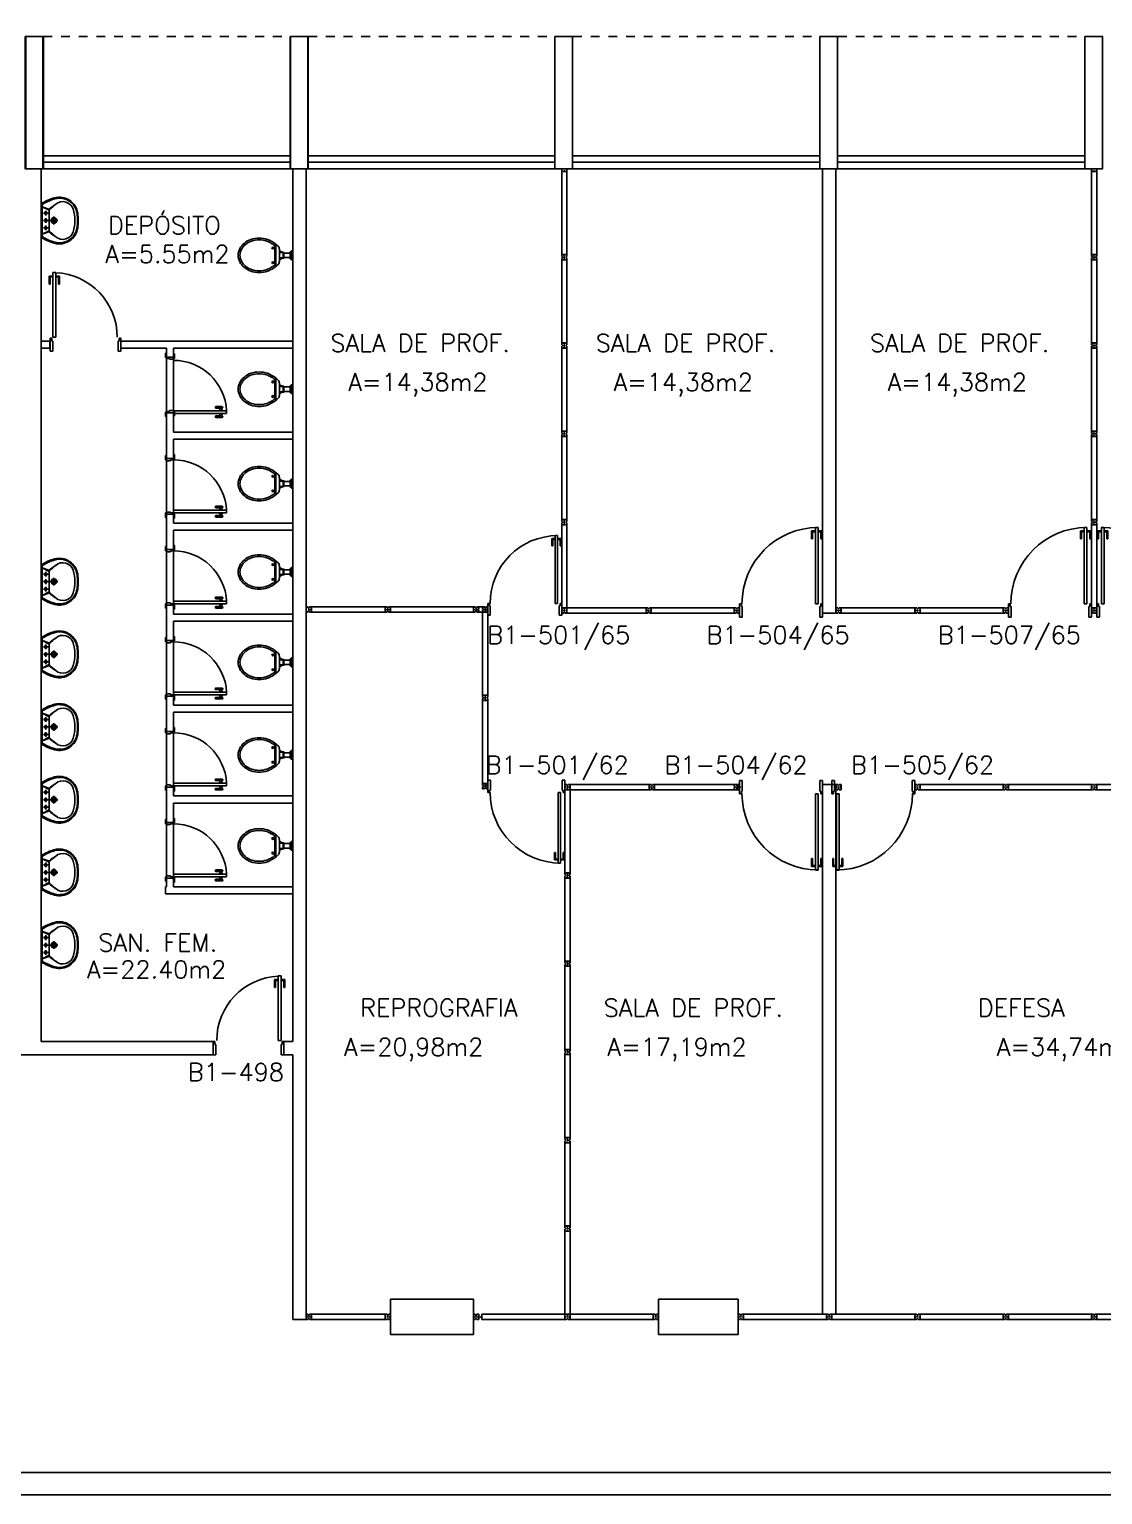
# Model space of a CAD drawing. Extents: x -16 to 243, y 482 to 579.
# Drawn here: x 27.23 to 39.38, y 552.19 to 568.78 of the extents above; entities that cross this region are included whole.
import ezdxf
from ezdxf.enums import TextEntityAlignment as Align

# ---------------------------------------------------------------- set-up
doc = ezdxf.new("R2010")
doc.units = 0
doc.header["$LTSCALE"] = 0.02
doc.header["$MEASUREMENT"] = 0
doc.linetypes.add('HIDDEN2', pattern=[0.1875, 0.125, -0.0625])
doc.layers.get('0').update_dxf_attribs({"linetype": 'CONTINUOUS'})
for name, color, linetype in [('ALV', 2, 'CONTINUOUS'), ('APSAN', 1, 'CONTINUOUS'), ('AREA', 2, 'CONTINUOUS'), ('DIV', 2, 'CONTINUOUS'), ('ESQ', 1, 'CONTINUOUS'), ('ESTR', 3, 'CONTINUOUS'), ('MACANETA', 2, 'CONTINUOUS'), ('MARCO', 2, 'CONTINUOUS'), ('PEÇAS', 1, 'CONTINUOUS'), ('PISO', 1, 'CONTINUOUS'), ('PORTA', 2, 'CONTINUOUS'), ('PROJ', 1, 'HIDDEN2'), ('SOLEIRA', 1, 'CONTINUOUS'), ('TEXTO', 2, 'CONTINUOUS'), ('TEXTO-ENDEREÇO', 2, 'CONTINUOUS'), ('USO1', 2, 'CONTINUOUS')]:
    doc.layers.add(name, color=color, linetype=linetype)
doc.styles.add('1', font='romans.shx')
doc.styles.add('UNB-100', font='simplex.shx', dxfattribs={"height": 0.2})
doc.styles.add('UNB-100-1', font='simplex.shx', dxfattribs={"height": 0.2})
doc.dimstyles.new('1-600', dxfattribs={"dimtxt": 1.1, "dimasz": 2.5, "dimexe": 2, "dimexo": 4, "dimgap": 0.2, "dimtad": 1, "dimdec": 0, "dimzin": 4, "dimdsep": 46, "dimlunit": 6, "dimtxsty": '1', "dimblk1": 'NONE', "dimblk2": 'NONE', "dimsah": 1, "dimcen": 0, "dimclrd": 2, "dimclre": 2, "dimclrt": 2, "dimadec": 0, "dimazin": 0, "dimtfac": 1, "dimtdec": 0, "dimtmove": 2, "dimatfit": 3, "dimldrblk": 'NONE', "dimfxl": 0, "dimtolj": 1, "dimtzin": 0, "dimarcsym": 0})

# ---------------------------------------------------------------- blocks, each defined once
blk = doc.blocks.new('PILAR-SLN')
blk.add_lwpolyline([(0.2, 0), (0.2, -1.5), (0, -1.5), (0, 0)], close=True)
blk = doc.blocks.new('DIVMT-SLN')
for p, q in [((-0.03, 0.03), (-0.03, 0.006)), ((-0.008, 0.03), (-0.03, 0.03)), ((-0.0185, 0.006), (-0.03, 0.006)), ((-0.0185, -0.006), (-0.0185, 0.006)), ((-0.008, 0.03), (-0.008, 0.02)), ((-0.008, 0.02), (0.008, 0.02)), ((-0.0051, 0), (0.0051, 0)), ((0.0051, 0), (-0.0051, 0)), ((-0.0051, 0), (0.0051, 0)), ((0, -0.0051), (0, 0.0051)), ((0, 0.0051), (0, -0.0051)), ((0.008, 0.03), (0.008, 0.02)), ((0.008, 0.03), (0.03, 0.03)), ((0.0205, 0.006), (0.03, 0.006)), ((0.0205, -0.006), (0.0205, 0.006)), ((0.0205, 0.006), (0.0205, -0.006)), ((0.0205, 0.006), (0.03, 0.006)), ((0.97, 0.03), (0.03, 0.03)), ((0.03, 0.006), (0.03, 0.03)), ((0.03, -0.03), (0.03, 0.03)), ((0.03, -0.005), (0.03, 0.005)), ((0.97, -0.03), (0.97, 0.03)), ((0.97, 0.03), (0.97, 0.009)), ((0.97, 0.009), (0.97, 0.027)), ((0.9795, 0.006), (0.97, 0.006)), ((0.97, -0.005), (0.97, 0.005)), ((0.9795, 0.006), (0.9795, -0.006)), ((1.0051, 0), (0.9949, 0)), ((1, 0.0051), (1, -0.0051)), ((-0.0185, -0.006), (-0.03, -0.006)), ((-0.03, -0.03), (-0.03, -0.006)), ((-0.008, -0.03), (-0.03, -0.03)), ((-0.008, -0.03), (-0.008, -0.02)), ((-0.008, -0.02), (0.008, -0.02)), ((0.008, -0.03), (0.008, -0.02)), ((0.008, -0.03), (0.03, -0.03)), ((0.0205, -0.006), (0.03, -0.006)), ((0.0205, -0.006), (0.03, -0.006)), ((0.03, -0.006), (0.03, -0.03)), ((0.97, -0.03), (0.03, -0.03)), ((0.9795, -0.006), (0.97, -0.006)), ((0.97, -0.009), (0.97, -0.027))]:
    blk.add_line(p, q)
blk = doc.blocks.new('MTT-SLN')
for p, q in [((-0.008, 0.03), (-0.03, 0.03)), ((-0.03, 0.03), (-0.03, 0.006)), ((-0.0185, 0.006), (-0.03, 0.006)), ((-0.0185, -0.006), (-0.0185, 0.006)), ((-0.008, 0.03), (-0.008, 0.02)), ((-0.008, 0.02), (0.008, 0.02)), ((-0.0051, 0), (0.0051, 0)), ((0, -0.0051), (0, 0.0051)), ((0.008, 0.03), (0.03, 0.03)), ((0.008, 0.03), (0.008, 0.02)), ((0.0205, -0.006), (0.0205, 0.006)), ((0.0205, 0.006), (0.03, 0.006)), ((0.03, 0.006), (0.03, 0.03)), ((-0.03, -0.03), (-0.03, -0.006)), ((-0.0185, -0.006), (-0.03, -0.006)), ((-0.008, -0.03), (-0.03, -0.03)), ((-0.008, -0.02), (0.008, -0.02)), ((-0.008, -0.03), (-0.008, -0.02)), ((0.008, -0.03), (0.008, -0.02)), ((0.008, -0.03), (0.03, -0.03)), ((0.0205, -0.006), (0.03, -0.006)), ((0.03, -0.006), (0.03, -0.03))]:
    blk.add_line(p, q)
blk = doc.blocks.new('PE80-SLN')
at = {"color": 2}
for p, q in [((0.075, 0), (-0.075, 0)), ((-0.075, -0.03), (-0.075, 0)), ((0.075, 0), (0.075, -0.02)), ((0.04, -0.03), (-0.075, -0.03)), ((0.075, -0.02), (0.04, -0.02)), ((0.04, -0.03), (0.04, -0.02)), ((0.085, -0.03), (0.817, -0.03)), ((0.085, -0.03), (0.085, -0.065)), ((0.085, -0.065), (0.817, -0.065)), ((0.817, -0.065), (0.817, -0.03)), ((0.04, -0.771), (-0.075, -0.771)), ((-0.075, -0.771), (-0.075, -0.801)), ((0.075, -0.801), (-0.075, -0.801)), ((0.075, -0.802), (-0.075, -0.802)), ((0.04, -0.771), (0.04, -0.781)), ((0.075, -0.781), (0.04, -0.781)), ((0.075, -0.801), (0.075, -0.781))]:
    blk.add_line(p, q, dxfattribs=at)
at = {"color": 1}
for p, q in [((0.777, 0.01), (0.687, 0.01)), ((0.687, 0), (0.687, 0.01)), ((0.777, 0.01), (0.777, -0.03)), ((0.767, 0), (0.687, 0)), ((0.767, -0.095), (0.687, -0.095)), ((0.687, -0.095), (0.687, -0.105)), ((0.777, -0.105), (0.687, -0.105)), ((0.767, 0), (0.767, -0.03)), ((0.767, -0.095), (0.767, -0.065)), ((0.777, -0.105), (0.777, -0.065))]:
    blk.add_line(p, q, dxfattribs=at)
blk.add_arc((0.085, -0.03), 0.731, 270, 357.3429, dxfattribs=at)
blk = doc.blocks.new('MACANETA')
at = {"layer": 'MACANETA'}
for p, q in [((-0.077, 0.052), (-0.077, 0.12)), ((-0.059, 0.052), (-0.059, 0.12)), ((-0.059, 0.075), (-0.036, 0.075)), ((-0.059, 0.052), (-0.036, 0.052)), ((-0.036, 0.044), (-0.036, 0.084)), ((-0.036, 0.084), (-0.03, 0.084)), ((-0.036, 0.044), (-0.03, 0.044)), ((0.006, 0.084), (0, 0.084)), ((0.006, 0.044), (0, 0.044)), ((0.006, 0.044), (0.006, 0.084)), ((0.029, 0.075), (0.006, 0.075)), ((0.029, 0.052), (0.006, 0.052)), ((0.029, 0.052), (0.029, 0.12)), ((0.047, 0.052), (0.047, 0.12))]:
    blk.add_line(p, q, dxfattribs=at)
for centre, start, end in [((-0.068, 0.12), 90, 180), ((-0.068, 0.052), 180, 270), ((-0.068, 0.12), 0, 90), ((-0.068, 0.052), 270, 0), ((0.038, 0.12), 90, 180), ((0.038, 0.052), 180, 270), ((0.038, 0.12), 0, 90), ((0.038, 0.052), 270, 0)]:
    blk.add_arc(centre, 0.00874, start, end, dxfattribs=at)
blk = doc.blocks.new('DOOR60-SLN')
at = {"layer": 'PORTA'}
for p, q in [((0.015, -0.6), (0.015, 0)), ((0.015, 0), (0.045, 0)), ((0.045, -0.6), (0.045, 0)), ((0.045, -0.6), (0.015, -0.6))]:
    blk.add_line(p, q, dxfattribs=at)
at = {"layer": 'PORTA', "color": 1}
blk.add_arc((0.015, 0), 0.6, 272.866, 0, dxfattribs=at)
at = {"layer": 'PORTA'}
blk.add_blockref('MACANETA', (0.045, -0.6), dxfattribs=at)
blk = doc.blocks.new('PD80-SLN')
at = {"color": 1}
for p, q in [((-0.777, 0.01), (-0.777, -0.03)), ((-0.777, 0.01), (-0.687, 0.01)), ((-0.687, 0), (-0.687, 0.01)), ((-0.777, -0.105), (-0.777, -0.065)), ((-0.777, -0.105), (-0.687, -0.105)), ((-0.767, 0), (-0.767, -0.03)), ((-0.767, 0), (-0.687, 0)), ((-0.767, -0.095), (-0.767, -0.065)), ((-0.767, -0.095), (-0.687, -0.095)), ((-0.687, -0.095), (-0.687, -0.105))]:
    blk.add_line(p, q, dxfattribs=at)
at = {"color": 2}
for p, q in [((-0.075, 0), (0.075, 0)), ((-0.075, 0), (-0.075, -0.02)), ((0.075, -0.03), (0.075, 0)), ((-0.817, -0.065), (-0.817, -0.03)), ((-0.085, -0.03), (-0.817, -0.03)), ((-0.085, -0.065), (-0.817, -0.065)), ((-0.085, -0.03), (-0.085, -0.065)), ((-0.075, -0.02), (-0.04, -0.02)), ((-0.04, -0.03), (-0.04, -0.02)), ((-0.04, -0.03), (0.075, -0.03)), ((-0.075, -0.781), (-0.04, -0.781)), ((-0.075, -0.801), (-0.075, -0.781)), ((-0.075, -0.801), (0.075, -0.801)), ((-0.075, -0.802), (0.075, -0.802)), ((-0.04, -0.771), (0.075, -0.771)), ((-0.04, -0.771), (-0.04, -0.781)), ((0.075, -0.771), (0.075, -0.801))]:
    blk.add_line(p, q, dxfattribs=at)
at = {"color": 1}
blk.add_arc((-0.085, -0.03), 0.731, 182.6571, 270, dxfattribs=at)
blk = doc.blocks.new('VDC-P')
for p, q in [((-0.127, 0.192), (0.127, 0.192)), ((-0.109, 0.202), (0.109, 0.202)), ((-0.068, 0.152), (0.068, 0.152)), ((-0.05, 0.152), (-0.03, 0.11)), ((-0.05, 0.015), (-0.05, 0)), ((-0.05, 0), (0.05, 0)), ((0.045, 0.02), (-0.045, 0.02)), ((-0.04, 0.025), (-0.04, 0.02)), ((0.035, 0.03), (-0.035, 0.03)), ((-0.03, 0.152), (-0.03, 0.11)), ((0.03, 0.11), (-0.03, 0.11)), ((0.03, 0.1), (-0.03, 0.1)), ((-0.025, 0.1), (-0.025, 0.03)), ((0.025, 0.1), (0.025, 0.03)), ((0.03, 0.152), (0.03, 0.11)), ((0.05, 0.152), (0.03, 0.11)), ((0.04, 0.025), (0.04, 0.02)), ((0.05, 0.015), (0.05, 0))]:
    blk.add_line(p, q)
for points in [[(0.16, 0.244, 0.050424), (0.18, 0.288, 0.082137), (0.195, 0.381, 0.082137), (0.18, 0.474, 0.090148), (0.138, 0.549, 0.104406), (0.073, 0.601, 0.117345), (0, 0.619, 0.117345), (-0.073, 0.601, 0.104406), (-0.138, 0.549, 0.090148), (-0.18, 0.474, 0.082137), (-0.195, 0.381, 0.082137)], [(0.142, 0.254, 0.050424), (0.161, 0.295, 0.082137), (0.175, 0.381, 0.082137), (0.161, 0.468, 0.090148), (0.122, 0.536, 0.104406), (0.064, 0.583, 0.117345), (0, 0.599, 0.117345), (-0.064, 0.583, 0.104406), (-0.122, 0.536, 0.090148), (-0.161, 0.468, 0.082137), (-0.175, 0.381, 0.082137)], [(-0.195, 0.381, 0.082137), (-0.18, 0.288, 0.050424), (-0.16, 0.244, 0.104406)], [(-0.175, 0.381, 0.082137), (-0.161, 0.295, 0.050424), (-0.142, 0.254, 0.050424)]]:
    blk.add_lwpolyline(points, format="xyb")
for centre in [(-0.083, 0.226), (0.083, 0.226)]:
    blk.add_circle(centre, 0.0101)
for centre, radius, start, end in [((0.08, 0.36), 0.266, 205.6863, 226.7558), ((0.08, 0.36), 0.246, 205.6863, 219.7706), ((-0.08, 0.36), 0.266, 313.2442, 334.3137), ((-0.08, 0.36), 0.246, 320.2294, 334.3137), ((-0.068, 0.202), 0.05, 226.7558, 270), ((-0.045, 0.015), 0.005, 90, 180), ((-0.035, 0.025), 0.005, 90, 180), ((-0.03, 0.105), 0.005, 90, 270), ((0.03, 0.105), 0.005, 270, 90), ((0.035, 0.025), 0.005, 0, 90), ((0.045, 0.015), 0.005, 360, 90), ((0.068, 0.202), 0.05, 270, 313.2442)]:
    blk.add_arc(centre, radius, start, end)
blk = doc.blocks.new('A$C70DC1065')
at = {"layer": 'APSAN', "color": 1}
for p, q in [((0.407, 0.413), (0.323, 0.383)), ((0.407, 0.413), (0.328, 0.373)), ((0.328, 0.373), (0.328, 0.141)), ((0.394, 0.341), (0.341, 0.341)), ((0.368, 0.315), (0.368, 0.368)), ((0.407, 0.433), (0.407, 0.102)), ((0.407, 0.257), (0.407, 0.413)), ((0.42, 0.44), (0.42, 0.075)), ((0.319, 0.257), (0.231, 0.257)), ((0.275, 0.301), (0.275, 0.213)), ((0.394, 0.257), (0.341, 0.257)), ((0.394, 0.173), (0.341, 0.173)), ((0.368, 0.257), (0.368, 0.284)), ((0.368, 0.257), (0.368, 0.231)), ((0.368, 0.2), (0.368, 0.147)), ((0.407, 0.257), (0.407, 0.082)), ((0.407, 0.102), (0.323, 0.132)), ((0.407, 0.102), (0.328, 0.141))]:
    blk.add_line(p, q, dxfattribs=at)
for centre, radius in [((0.368, 0.341), 0.0137), ((0.275, 0.257), 0.0315), ((0.275, 0.257), 0.021), ((0.368, 0.257), 0.0137), ((0.368, 0.173), 0.0137)]:
    blk.add_circle(centre, radius, dxfattribs=at)
for centre, radius, start, end in [((0.214, 0.312), 0.21, 74.8885, 171.8746), ((0.212, 0.31), 0.2, 75.2817, 172.1149), ((0.134, 0.015), 0.505, 58.0101, 75.2817), ((0.134, 0.015), 0.518, 57.2141, 74.8885), ((0.595, 0.257), 0.595, 171.8746, 180), ((0.595, 0.257), 0.587, 172.1149, 180), ((0.462, 0.257), 0.424, 162.413, 180), ((0.175, 0.348), 0.123, 49.4403, 162.413), ((-3.652, -5.024), 6.719, 53.8347, 54.4403), ((-4.114, -4.663), 6.719, 48.6723, 49.4403), ((0.305, 0.389), 0.0137, 351.7289, 53.8347), ((0.315, 0.373), 0.0126, 0, 48.6723), ((0.395, 0.433), 0.0126, 0, 58.0101), ((0.407, 0.44), 0.0126, 0, 57.2141), ((0.595, 0.257), 0.595, 180, 188.1254), ((0.214, 0.203), 0.21, 188.1254, 285.1115), ((0.595, 0.257), 0.587, 180, 187.8851), ((0.212, 0.204), 0.2, 187.8851, 284.7183), ((0.462, 0.257), 0.424, 180, 197.587), ((0.175, 0.166), 0.123, 197.587, 310.5597), ((-4.114, 5.177), 6.719, 310.5597, 311.3277), ((-3.652, 5.539), 6.719, 305.5597, 306.1653), ((0.134, 0.5), 0.505, 284.7183, 301.9899), ((0.134, 0.5), 0.518, 285.1115, 302.7859), ((0.305, 0.125), 0.0137, 306.1653, 8.2711), ((0.315, 0.141), 0.0126, 311.3277, 0), ((0.395, 0.082), 0.0126, 301.9899, 0), ((0.407, 0.075), 0.0126, 302.7859, 0)]:
    blk.add_arc(centre, radius, start, end, dxfattribs=at)
blk = doc.blocks.new('A$C57A92420')
at = {"layer": 'PEÇAS', "rotation": 270}
blk.add_blockref('A$C70DC1065', (0, 0.42), dxfattribs=at)
blk = doc.blocks.new('A$C45A07D1F')
at = {"layer": 'PEÇAS', "rotation": 90}
blk.add_blockref('A$C57A92420', (0.42, 0), dxfattribs=at)
blk = doc.blocks.new('A$C58B071E3')
at = {"layer": 'PISO', "xscale": -1}
blk.add_blockref('A$C45A07D1F', (0.42, 0), dxfattribs=at)
blk = doc.blocks.new('*D49')
at = {"layer": 'USO1', "color": 2, "lineweight": -2}
for p, q in [((24.387, 572.697), (24.387, 577.197)), ((30.181, 572.697), (30.181, 577.197)), ((30.181, 575.197), (24.387, 575.197))]:
    blk.add_line(p, q, dxfattribs=at)
at = {"layer": 'USO1', "color": 2, "insert": (27.284, 575.947), "char_height": 1.1, "attachment_point": 5, "style": '1'}
blk.add_mtext('\\A1;WC', dxfattribs=at)
blk = doc.blocks.new('_NONE')
at = {"color": 0, "linetype": 'ByBlock'}
blk.add_circle((0, 0), 0.25, dxfattribs=at)
blk = doc.blocks.new('*D50')
at = {"layer": 'USO1', "color": 2, "lineweight": -2}
for p, q in [((30.181, 572.697), (30.181, 577.197)), ((96.184, 572.697), (96.184, 577.197)), ((96.184, 575.197), (30.181, 575.197))]:
    blk.add_line(p, q, dxfattribs=at)
at = {"layer": 'USO1', "color": 2, "insert": (63.183, 575.947), "char_height": 1.1, "attachment_point": 5, "style": '1'}
blk.add_mtext('\\A1;Economia', dxfattribs=at)
blk = doc.blocks.new('PDV1E-SLN')
at = {"layer": 'DIV'}
for p, q in [((-0.94, 0.075), (-0.91, 0.075)), ((-0.94, 0.06), (-0.94, 0.075)), ((-0.94, -0.06), (-0.94, 0.06)), ((-0.91, 0.075), (-0.91, -0.045)), ((0, 0.075), (-0.03, 0.075)), ((-0.03, 0.075), (-0.03, -0.045)), ((0, 0.06), (0, 0.075)), ((0, -0.06), (0, 0.06)), ((-0.94, -0.075), (-0.94, -0.06)), ((-0.92, -0.075), (-0.94, -0.075)), ((-0.92, -0.045), (-0.92, -0.075)), ((-0.92, -0.045), (-0.91, -0.045)), ((-0.082, -0.075), (-0.082, -0.94)), ((-0.052, -0.075), (-0.082, -0.075)), ((-0.052, -0.075), (-0.052, -0.94)), ((-0.02, -0.045), (-0.03, -0.045)), ((-0.02, -0.045), (-0.02, -0.075)), ((-0.02, -0.075), (0, -0.075)), ((0, -0.075), (0, -0.06)), ((-0.082, -0.94), (-0.052, -0.94))]:
    blk.add_line(p, q, dxfattribs=at)
at = {"layer": 'DIV', "color": 1}
for p, q in [((-0.114, -0.81), (-0.124, -0.81)), ((-0.124, -0.9), (-0.124, -0.81)), ((-0.114, -0.89), (-0.114, -0.81)), ((-0.019, -0.81), (-0.009, -0.81)), ((-0.019, -0.89), (-0.019, -0.81)), ((-0.009, -0.9), (-0.009, -0.81)), ((-0.124, -0.9), (-0.082, -0.9)), ((-0.114, -0.89), (-0.082, -0.89)), ((-0.019, -0.89), (-0.052, -0.89)), ((-0.009, -0.9), (-0.052, -0.9))]:
    blk.add_line(p, q, dxfattribs=at)
blk.add_arc((-0.049, -0.075), 0.864, 179.9757, 269.8462, dxfattribs=at)
blk = doc.blocks.new('MTINI-SLN')
for p, q in [((-0.03, 0.008), (-0.03, 0.03)), ((0.03, 0.03), (-0.03, 0.03)), ((-0.03, 0.008), (-0.02, 0.008)), ((-0.009, 0.03), (-0.027, 0.03)), ((-0.02, 0.008), (-0.02, 0)), ((-0.001, 0), (-0.02, 0)), ((-0.006, 0.02), (-0.006, 0.03)), ((-0.006, 0.023), (-0.006, 0.027)), ((-0.006, 0.02), (0.006, 0.02)), ((0.005, 0.03), (-0.005, 0.03)), ((0.005, 0), (-0.005, 0)), ((0.004, 0.02), (-0.004, 0.02)), ((0.02, 0), (-0.001, 0)), ((0, -0.005), (0, 0.005)), ((0.006, 0.02), (0.006, 0.03)), ((0.006, 0.023), (0.006, 0.027)), ((0.009, 0.03), (0.027, 0.03)), ((0.03, 0.008), (0.02, 0.008)), ((0.02, 0), (0.02, 0.008)), ((0.03, 0.008), (0.03, 0.03))]:
    blk.add_line(p, q)

msp = doc.modelspace()

# ---------------------------------------------------------------- linework, layer by layer
at = {"layer": 'ALV'}
for p, q in [((27.362, 567.197), (27.362, 557.317)), ((30.212, 567.197), (30.212, 557.317)), ((30.362, 567.197), (30.362, 554.168)), ((30.362, 567.197), (30.362, 554.168)), ((30.362, 567.197), (30.362, 554.168)), ((36.212, 567.197), (36.212, 562.168)), ((36.362, 567.197), (36.362, 562.168)), ((36.362, 562.168), (36.212, 562.168)), ((36.212, 560.228), (36.212, 554.228)), ((36.362, 560.228), (36.212, 560.228)), ((36.362, 560.228), (36.362, 554.228)), ((27.362, 557.317), (29.31, 557.317)), ((29.31, 557.317), (29.31, 557.167)), ((30.112, 557.317), (30.112, 557.167)), ((30.112, 557.317), (30.212, 557.317)), ((25.263, 557.167), (29.31, 557.167)), ((30.112, 557.167), (30.212, 557.167)), ((30.212, 557.167), (30.212, 554.168)), ((30.362, 554.168), (30.212, 554.168)), ((30.362, 554.168), (30.212, 554.168)), ((30.362, 554.168), (30.212, 554.168)), ((0.227, 552.435), (222.187, 552.435)), ((0.227, 552.185), (222.237, 552.185))]:
    msp.add_line(p, q, dxfattribs=at)
at = {"layer": 'DIV'}
for p, q in [((27.362, 565.247), (27.462, 565.247)), ((27.362, 565.167), (27.462, 565.167)), ((27.462, 565.247), (27.462, 565.167)), ((28.263, 565.247), (28.263, 565.167)), ((28.263, 565.247), (30.212, 565.247)), ((28.263, 565.167), (28.782, 565.167)), ((28.782, 565.067), (28.782, 565.167)), ((28.862, 565.167), (30.212, 565.167)), ((28.862, 565.067), (28.862, 565.167)), ((28.782, 565.067), (28.862, 565.067)), ((28.782, 563.917), (28.782, 564.437)), ((28.782, 564.437), (28.862, 564.437)), ((28.862, 564.217), (28.862, 564.437)), ((30.212, 564.217), (28.862, 564.217)), ((30.212, 564.137), (28.862, 564.137)), ((28.862, 563.917), (28.862, 564.137)), ((28.862, 563.917), (28.782, 563.917)), ((28.782, 563.287), (28.782, 562.887)), ((28.862, 563.287), (28.782, 563.287)), ((28.862, 563.287), (28.862, 563.187)), ((30.212, 563.187), (28.862, 563.187)), ((30.212, 563.107), (28.862, 563.107)), ((28.862, 562.887), (28.862, 563.107)), ((28.862, 562.887), (28.782, 562.887)), ((28.862, 562.257), (28.782, 562.257)), ((28.782, 562.257), (28.782, 561.857)), ((28.862, 562.157), (28.862, 562.257)), ((30.384, 562.238), (30.362, 562.238)), ((30.384, 562.178), (30.362, 562.178)), ((30.384, 562.238), (30.384, 562.228)), ((30.384, 562.228), (30.4, 562.228)), ((30.384, 562.188), (30.4, 562.188)), ((30.384, 562.178), (30.384, 562.188)), ((30.387, 562.208), (30.397, 562.208)), ((30.397, 562.208), (30.387, 562.208)), ((30.387, 562.208), (30.397, 562.208)), ((30.392, 562.213), (30.392, 562.203)), ((30.392, 562.203), (30.392, 562.213)), ((30.4, 562.238), (30.422, 562.238)), ((30.4, 562.238), (30.4, 562.228)), ((30.4, 562.178), (30.4, 562.188)), ((30.4, 562.178), (30.422, 562.178)), ((30.412, 562.214), (30.422, 562.214)), ((30.412, 562.214), (30.412, 562.202)), ((30.412, 562.202), (30.412, 562.214)), ((30.412, 562.214), (30.422, 562.214)), ((30.412, 562.202), (30.422, 562.202)), ((30.412, 562.202), (30.422, 562.202)), ((30.422, 562.178), (30.422, 562.238)), ((30.422, 562.214), (30.422, 562.238)), ((31.257, 562.238), (30.422, 562.238)), ((30.422, 562.203), (30.422, 562.213)), ((30.422, 562.202), (30.422, 562.178)), ((31.257, 562.178), (30.422, 562.178)), ((31.257, 562.238), (31.257, 562.217)), ((31.257, 562.178), (31.257, 562.238)), ((31.257, 562.217), (31.257, 562.235)), ((31.266, 562.214), (31.257, 562.214)), ((31.257, 562.203), (31.257, 562.213)), ((31.266, 562.202), (31.257, 562.202)), ((31.257, 562.199), (31.257, 562.181)), ((31.266, 562.214), (31.266, 562.202)), ((31.292, 562.208), (31.282, 562.208)), ((31.287, 562.213), (31.287, 562.203)), ((32.362, 562.238), (32.317, 562.238)), ((32.362, 562.178), (32.317, 562.178)), ((34.212, 562.228), (33.317, 562.228)), ((33.317, 562.228), (33.317, 562.168)), ((34.212, 562.168), (33.317, 562.168)), ((34.212, 562.228), (34.212, 562.207)), ((34.212, 562.168), (34.212, 562.228)), ((34.212, 562.207), (34.212, 562.225)), ((34.221, 562.204), (34.212, 562.204)), ((34.212, 562.193), (34.212, 562.203)), ((34.221, 562.192), (34.212, 562.192)), ((34.212, 562.189), (34.212, 562.171)), ((34.221, 562.204), (34.221, 562.192)), ((34.247, 562.198), (34.237, 562.198)), ((34.242, 562.203), (34.242, 562.193)), ((36.362, 562.168), (36.362, 562.228)), ((36.384, 562.228), (36.362, 562.228)), ((36.362, 562.228), (36.362, 562.204)), ((36.373, 562.204), (36.362, 562.204)), ((36.362, 562.193), (36.362, 562.203)), ((36.362, 562.168), (36.362, 562.192)), ((36.373, 562.192), (36.362, 562.192)), ((36.384, 562.168), (36.362, 562.168)), ((36.373, 562.192), (36.373, 562.204)), ((36.384, 562.228), (36.384, 562.218)), ((36.384, 562.218), (36.4, 562.218)), ((36.384, 562.178), (36.4, 562.178)), ((36.384, 562.168), (36.384, 562.178)), ((36.387, 562.198), (36.397, 562.198)), ((36.397, 562.198), (36.387, 562.198)), ((36.387, 562.198), (36.397, 562.198)), ((36.392, 562.203), (36.392, 562.193)), ((36.392, 562.193), (36.392, 562.203)), ((36.4, 562.228), (36.422, 562.228)), ((36.4, 562.228), (36.4, 562.218)), ((36.4, 562.168), (36.4, 562.178)), ((36.4, 562.168), (36.422, 562.168)), ((36.412, 562.204), (36.422, 562.204)), ((36.412, 562.204), (36.412, 562.192)), ((36.412, 562.192), (36.412, 562.204)), ((36.412, 562.204), (36.422, 562.204)), ((36.412, 562.192), (36.422, 562.192)), ((36.412, 562.192), (36.422, 562.192)), ((36.422, 562.168), (36.422, 562.228)), ((36.422, 562.204), (36.422, 562.228)), ((37.257, 562.228), (36.422, 562.228)), ((36.422, 562.193), (36.422, 562.203)), ((36.422, 562.192), (36.422, 562.168)), ((37.257, 562.168), (36.422, 562.168)), ((37.257, 562.228), (37.257, 562.207)), ((37.257, 562.168), (37.257, 562.228)), ((37.257, 562.207), (37.257, 562.225)), ((37.266, 562.204), (37.257, 562.204)), ((37.257, 562.193), (37.257, 562.203)), ((37.266, 562.192), (37.257, 562.192)), ((37.257, 562.189), (37.257, 562.171)), ((37.266, 562.204), (37.266, 562.192)), ((37.292, 562.198), (37.282, 562.198)), ((37.287, 562.203), (37.287, 562.193)), ((30.212, 562.157), (28.862, 562.157)), ((30.212, 562.077), (28.862, 562.077)), ((28.862, 561.857), (28.862, 562.077)), ((28.862, 561.857), (28.782, 561.857)), ((28.862, 561.227), (28.782, 561.227)), ((28.782, 561.227), (28.782, 560.827)), ((28.862, 561.127), (28.862, 561.227)), ((30.212, 561.127), (28.862, 561.127)), ((30.212, 561.047), (28.862, 561.047)), ((28.862, 560.827), (28.862, 561.047)), ((28.862, 560.827), (28.782, 560.827)), ((28.862, 560.197), (28.782, 560.197)), ((28.782, 560.197), (28.782, 560.097)), ((28.782, 560.197), (28.782, 559.797)), ((28.862, 560.097), (28.862, 560.197)), ((34.247, 560.228), (33.352, 560.228)), ((33.352, 560.168), (33.352, 560.228)), ((34.247, 560.228), (34.247, 560.168)), ((34.247, 560.207), (34.247, 560.225)), ((34.256, 560.204), (34.247, 560.204)), ((34.247, 560.203), (34.247, 560.193)), ((34.256, 560.192), (34.247, 560.192)), ((34.247, 560.168), (34.247, 560.189)), ((34.247, 560.189), (34.247, 560.171)), ((34.256, 560.192), (34.256, 560.204)), ((34.282, 560.198), (34.272, 560.198)), ((34.277, 560.193), (34.277, 560.203)), ((36.362, 560.228), (36.362, 560.168)), ((36.362, 560.228), (36.362, 560.204)), ((36.384, 560.228), (36.362, 560.228)), ((36.373, 560.204), (36.362, 560.204)), ((36.362, 560.203), (36.362, 560.193)), ((36.362, 560.168), (36.362, 560.192)), ((36.373, 560.192), (36.362, 560.192)), ((36.373, 560.204), (36.373, 560.192)), ((36.384, 560.228), (36.384, 560.218)), ((36.384, 560.218), (36.4, 560.218)), ((36.384, 560.178), (36.4, 560.178)), ((36.384, 560.168), (36.384, 560.178)), ((36.387, 560.198), (36.397, 560.198)), ((36.397, 560.198), (36.387, 560.198)), ((36.387, 560.198), (36.397, 560.198)), ((36.392, 560.193), (36.392, 560.203)), ((36.392, 560.203), (36.392, 560.193)), ((36.4, 560.228), (36.422, 560.228)), ((36.4, 560.228), (36.4, 560.218)), ((36.4, 560.168), (36.4, 560.178)), ((36.412, 560.204), (36.422, 560.204)), ((36.412, 560.192), (36.412, 560.204)), ((36.412, 560.204), (36.422, 560.204)), ((36.412, 560.204), (36.412, 560.192)), ((36.412, 560.192), (36.422, 560.192)), ((36.412, 560.192), (36.422, 560.192)), ((36.422, 560.228), (36.422, 560.168)), ((36.422, 560.204), (36.422, 560.228)), ((36.422, 560.203), (36.422, 560.193)), ((36.422, 560.192), (36.422, 560.168)), ((30.212, 560.097), (28.862, 560.097)), ((30.212, 560.017), (28.862, 560.017)), ((28.862, 559.797), (28.862, 560.017)), ((34.247, 560.168), (33.352, 560.168)), ((36.384, 560.168), (36.362, 560.168)), ((36.4, 560.168), (36.422, 560.168)), ((28.862, 559.797), (28.782, 559.797)), ((28.772, 559.067), (28.772, 558.987)), ((28.782, 559.067), (28.772, 559.067)), ((28.862, 559.167), (28.782, 559.167)), ((28.782, 559.167), (28.782, 559.067)), ((28.862, 559.067), (28.862, 559.167)), ((30.212, 559.067), (28.862, 559.067)), ((30.212, 558.987), (28.772, 558.987)), ((31.317, 554.398), (31.317, 553.998)), ((32.257, 554.398), (31.317, 554.398)), ((32.257, 553.998), (32.257, 554.398)), ((34.352, 554.398), (34.352, 553.998)), ((35.257, 554.398), (34.352, 554.398)), ((35.257, 553.998), (35.257, 554.398)), ((30.392, 554.203), (30.392, 554.193)), ((30.412, 554.204), (30.412, 554.192)), ((30.412, 554.204), (30.422, 554.204)), ((30.422, 554.228), (31.257, 554.228)), ((30.422, 554.168), (30.422, 554.228)), ((30.422, 554.228), (30.422, 554.207)), ((30.422, 554.207), (30.422, 554.225)), ((30.422, 554.193), (30.422, 554.203)), ((31.257, 554.168), (31.257, 554.228)), ((30.387, 554.198), (30.397, 554.198)), ((30.412, 554.192), (30.422, 554.192)), ((30.422, 554.189), (30.422, 554.171)), ((30.422, 554.168), (31.257, 554.168)), ((32.257, 553.998), (31.317, 553.998)), ((35.257, 553.998), (34.352, 553.998))]:
    msp.add_line(p, q, dxfattribs=at)
at = {"layer": 'ESQ'}
for p, q in [((27.387, 567.347), (30.188, 567.347)), ((30.387, 567.347), (33.188, 567.347)), ((33.387, 567.347), (36.188, 567.347)), ((36.387, 567.347), (39.188, 567.347)), ((27.387, 567.272), (30.188, 567.272)), ((27.387, 567.197), (30.188, 567.197)), ((30.387, 567.272), (33.188, 567.272)), ((30.387, 567.197), (33.188, 567.197)), ((33.387, 567.272), (36.188, 567.272)), ((33.387, 567.197), (36.188, 567.197)), ((36.387, 567.272), (39.188, 567.272)), ((36.387, 567.197), (39.188, 567.197))]:
    msp.add_line(p, q, dxfattribs=at)
at = {"layer": 'ESTR'}
for points in [[(27.387, 568.697), (27.387, 567.197), (27.187, 567.197), (27.187, 568.697)], [(30.387, 568.697), (30.387, 567.197), (30.187, 567.197), (30.187, 568.697)]]:
    msp.add_lwpolyline(points, close=True, dxfattribs=at)
at = {"layer": 'MARCO'}
for p, q in [((28.782, 565.112), (28.772, 565.112)), ((28.772, 565.112), (28.772, 565.062)), ((28.772, 565.062), (28.782, 565.062)), ((28.782, 565.067), (28.782, 565.062)), ((28.782, 565.062), (28.782, 565.052)), ((28.782, 565.052), (28.817, 565.052)), ((28.817, 565.052), (28.817, 565.042)), ((28.817, 565.042), (28.862, 565.042)), ((28.872, 565.102), (28.862, 565.102)), ((28.862, 565.067), (28.862, 565.052)), ((28.862, 565.052), (28.872, 565.052)), ((28.862, 565.042), (28.862, 565.052)), ((28.872, 565.052), (28.872, 565.102)), ((28.772, 564.392), (28.772, 564.442)), ((28.772, 564.442), (28.782, 564.442)), ((28.782, 564.392), (28.772, 564.392)), ((28.782, 564.442), (28.782, 564.452)), ((28.782, 564.452), (28.817, 564.452)), ((28.782, 564.437), (28.782, 564.442)), ((28.817, 564.452), (28.817, 564.462)), ((28.817, 564.462), (28.862, 564.462)), ((28.862, 564.462), (28.862, 564.452)), ((28.862, 564.437), (28.862, 564.452)), ((28.862, 564.452), (28.872, 564.452)), ((28.872, 564.402), (28.862, 564.402)), ((28.872, 564.452), (28.872, 564.402)), ((28.772, 563.952), (28.782, 563.952)), ((28.772, 563.902), (28.772, 563.952)), ((28.782, 563.902), (28.772, 563.902)), ((28.782, 563.917), (28.782, 563.902)), ((28.782, 563.892), (28.782, 563.902)), ((28.827, 563.892), (28.782, 563.892)), ((28.827, 563.902), (28.827, 563.892)), ((28.862, 563.902), (28.827, 563.902)), ((28.862, 563.962), (28.872, 563.962)), ((28.862, 563.917), (28.862, 563.912)), ((28.862, 563.912), (28.862, 563.902)), ((28.872, 563.912), (28.862, 563.912)), ((28.872, 563.962), (28.872, 563.912)), ((28.772, 563.302), (28.772, 563.252)), ((28.782, 563.302), (28.772, 563.302)), ((28.772, 563.252), (28.782, 563.252)), ((28.782, 563.312), (28.782, 563.302)), ((28.827, 563.312), (28.782, 563.312)), ((28.782, 563.287), (28.782, 563.302)), ((28.827, 563.302), (28.827, 563.312)), ((28.862, 563.302), (28.827, 563.302)), ((28.862, 563.292), (28.862, 563.302)), ((28.862, 563.287), (28.862, 563.292)), ((28.872, 563.292), (28.862, 563.292)), ((28.862, 563.242), (28.872, 563.242)), ((28.872, 563.242), (28.872, 563.292)), ((28.772, 562.872), (28.772, 562.922)), ((28.772, 562.922), (28.782, 562.922)), ((28.782, 562.872), (28.772, 562.872)), ((28.782, 562.887), (28.782, 562.872)), ((28.782, 562.862), (28.782, 562.872)), ((28.827, 562.862), (28.782, 562.862)), ((28.862, 562.872), (28.827, 562.872)), ((28.827, 562.872), (28.827, 562.862)), ((28.862, 562.932), (28.872, 562.932)), ((28.862, 562.887), (28.862, 562.882)), ((28.872, 562.882), (28.862, 562.882)), ((28.862, 562.882), (28.862, 562.872)), ((28.872, 562.932), (28.872, 562.882)), ((28.782, 562.272), (28.772, 562.272)), ((28.772, 562.272), (28.772, 562.222)), ((28.772, 562.222), (28.782, 562.222)), ((28.827, 562.282), (28.782, 562.282)), ((28.782, 562.282), (28.782, 562.272)), ((28.782, 562.257), (28.782, 562.272)), ((28.827, 562.272), (28.827, 562.282)), ((28.862, 562.272), (28.827, 562.272)), ((28.862, 562.262), (28.862, 562.272)), ((28.872, 562.262), (28.862, 562.262)), ((28.862, 562.257), (28.862, 562.262)), ((28.862, 562.212), (28.872, 562.212)), ((28.872, 562.212), (28.872, 562.262)), ((28.772, 561.842), (28.772, 561.892)), ((28.772, 561.892), (28.782, 561.892)), ((28.782, 561.842), (28.772, 561.842)), ((28.782, 561.857), (28.782, 561.842)), ((28.782, 561.832), (28.782, 561.842)), ((28.862, 561.842), (28.827, 561.842)), ((28.827, 561.842), (28.827, 561.832)), ((28.862, 561.902), (28.872, 561.902)), ((28.862, 561.857), (28.862, 561.852)), ((28.872, 561.852), (28.862, 561.852)), ((28.862, 561.852), (28.862, 561.842)), ((28.872, 561.902), (28.872, 561.852)), ((28.827, 561.832), (28.782, 561.832)), ((28.782, 561.242), (28.772, 561.242)), ((28.772, 561.242), (28.772, 561.192)), ((28.772, 561.192), (28.782, 561.192)), ((28.827, 561.252), (28.782, 561.252)), ((28.782, 561.252), (28.782, 561.242)), ((28.782, 561.227), (28.782, 561.242)), ((28.827, 561.242), (28.827, 561.252)), ((28.862, 561.242), (28.827, 561.242)), ((28.862, 561.232), (28.862, 561.242)), ((28.872, 561.232), (28.862, 561.232)), ((28.862, 561.227), (28.862, 561.232)), ((28.862, 561.182), (28.872, 561.182)), ((28.872, 561.182), (28.872, 561.232)), ((28.772, 560.812), (28.772, 560.862)), ((28.772, 560.862), (28.782, 560.862)), ((28.862, 560.872), (28.872, 560.872)), ((28.872, 560.872), (28.872, 560.822)), ((28.782, 560.812), (28.772, 560.812)), ((28.782, 560.827), (28.782, 560.812)), ((28.782, 560.802), (28.782, 560.812)), ((28.827, 560.802), (28.782, 560.802)), ((28.862, 560.812), (28.827, 560.812)), ((28.827, 560.812), (28.827, 560.802)), ((28.862, 560.827), (28.862, 560.822)), ((28.872, 560.822), (28.862, 560.822)), ((28.862, 560.822), (28.862, 560.812)), ((28.782, 560.212), (28.772, 560.212)), ((28.772, 560.212), (28.772, 560.162)), ((28.827, 560.222), (28.782, 560.222)), ((28.782, 560.222), (28.782, 560.212)), ((28.782, 560.197), (28.782, 560.212)), ((28.827, 560.212), (28.827, 560.222)), ((28.862, 560.212), (28.827, 560.212)), ((28.862, 560.202), (28.862, 560.212)), ((28.872, 560.202), (28.862, 560.202)), ((28.862, 560.197), (28.862, 560.202)), ((28.872, 560.152), (28.872, 560.202)), ((28.772, 560.162), (28.782, 560.162)), ((28.862, 560.152), (28.872, 560.152)), ((28.772, 559.782), (28.772, 559.832)), ((28.772, 559.832), (28.782, 559.832)), ((28.782, 559.782), (28.772, 559.782)), ((28.782, 559.797), (28.782, 559.782)), ((28.782, 559.772), (28.782, 559.782)), ((28.827, 559.772), (28.782, 559.772)), ((28.862, 559.782), (28.827, 559.782)), ((28.827, 559.782), (28.827, 559.772)), ((28.862, 559.842), (28.872, 559.842)), ((28.862, 559.797), (28.862, 559.792)), ((28.872, 559.792), (28.862, 559.792)), ((28.862, 559.792), (28.862, 559.782)), ((28.872, 559.842), (28.872, 559.792)), ((28.782, 559.182), (28.772, 559.182)), ((28.772, 559.182), (28.772, 559.132)), ((28.827, 559.192), (28.782, 559.192)), ((28.782, 559.192), (28.782, 559.182)), ((28.782, 559.167), (28.782, 559.182)), ((28.827, 559.182), (28.827, 559.192)), ((28.862, 559.182), (28.827, 559.182)), ((28.862, 559.172), (28.862, 559.182)), ((28.772, 559.132), (28.782, 559.132)), ((28.872, 559.172), (28.862, 559.172)), ((28.862, 559.167), (28.862, 559.172)), ((28.862, 559.122), (28.872, 559.122)), ((28.872, 559.122), (28.872, 559.172))]:
    msp.add_line(p, q, dxfattribs=at)
at = {"layer": 'PORTA'}
msp.add_line((28.782, 565.052), (28.782, 565.022), dxfattribs=at)
at = {"layer": 'PROJ'}
for p, q in [((27.387, 568.697), (30.187, 568.697)), ((30.387, 568.697), (33.187, 568.697)), ((33.387, 568.697), (36.187, 568.697)), ((36.387, 568.697), (39.187, 568.697))]:
    msp.add_line(p, q, dxfattribs=at)
at = {"layer": 'SOLEIRA'}
for p, q in [((28.782, 565.017), (28.782, 564.442)), ((28.862, 565.042), (28.862, 564.462)), ((28.782, 563.312), (28.782, 563.892)), ((28.862, 563.337), (28.862, 563.912)), ((28.782, 562.282), (28.782, 562.862)), ((28.862, 562.307), (28.862, 562.882)), ((28.862, 561.277), (28.862, 561.852)), ((28.782, 561.252), (28.782, 561.832)), ((28.782, 560.222), (28.782, 560.802)), ((28.862, 560.247), (28.862, 560.822)), ((28.782, 559.192), (28.782, 559.772)), ((28.862, 559.217), (28.862, 559.792))]:
    msp.add_line(p, q, dxfattribs=at)

# ---------------------------------------------------------------- block references
at = {"xscale": -0.8883154133714575, "yscale": 0.8883154133714584, "zscale": 0.8883154133714571, "rotation": 180}
msp.add_blockref('PDV1E-SLN', (33.257, 562.211), dxfattribs=at)
at = {"xscale": -1, "rotation": 180}
for p in [(36.212, 562.198), (39.257, 562.198)]:
    msp.add_blockref('PDV1E-SLN', p, dxfattribs=at)
at = {"rotation": 180}
msp.add_blockref('PDV1E-SLN', (39.317, 562.198), dxfattribs=at)
at = {"xscale": 0.9255501911773663, "yscale": 0.9255501911773649, "zscale": 0.9255501911773664}
msp.add_blockref('PDV1E-SLN', (33.292, 560.206), dxfattribs=at)
msp.add_blockref('PDV1E-SLN', (36.212, 560.198))
at = {"xscale": -1}
msp.add_blockref('PDV1E-SLN', (36.317, 560.198), dxfattribs=at)
at = {"layer": 'DIV', "xscale": -1}
for name, p, rotation in [('DIVMT-SLN', (33.287, 566.197), 270), ('DIVMT-SLN', (39.287, 566.197), 270), ('A$C58B071E3', (27.362, 566.87), 180), ('DIVMT-SLN', (33.287, 565.197), 270), ('DIVMT-SLN', (39.287, 565.197), 270), ('DIVMT-SLN', (33.287, 564.197), 270), ('DIVMT-SLN', (39.287, 564.197), 270), ('DIVMT-SLN', (33.287, 563.197), 270), ('DIVMT-SLN', (39.287, 563.197), 270), ('DIVMT-SLN', (33.287, 562.197), 270), ('DIVMT-SLN', (39.287, 562.197), 270), ('A$C58B071E3', (27.362, 562.781), 180), ('A$C58B071E3', (27.362, 561.958), 180), ('A$C58B071E3', (27.362, 561.135), 180), ('A$C58B071E3', (27.362, 560.312), 180), ('DIVMT-SLN', (34.277, 560.198), 180), ('DIVMT-SLN', (37.287, 560.198), 180), ('A$C58B071E3', (27.362, 559.489), 180), ('A$C58B071E3', (27.362, 558.666), 180)]:
    msp.add_blockref(name, p, dxfattribs=dict(at, rotation=rotation))
at = {"layer": 'DIV'}
for name, p, rotation in [('MTINI-SLN', (33.287, 567.197), 180), ('MTINI-SLN', (39.287, 567.197), 180), ('MTT-SLN', (32.287, 562.208), 180), ('MTT-SLN', (32.392, 562.208), 180), ('DIVMT-SLN', (32.392, 562.208), 270), ('MTT-SLN', (35.242, 562.198), 180), ('MTT-SLN', (38.287, 562.198), 180), ('DIVMT-SLN', (32.392, 561.208), 270), ('DIVMT-SLN', (33.322, 560.198), 270), ('DIVMT-SLN', (39.287, 560.198), 180), ('DIVMT-SLN', (40.287, 560.198), 180), ('DIVMT-SLN', (33.322, 559.198), 270), ('DIVMT-SLN', (33.322, 558.198), 270), ('DIVMT-SLN', (33.322, 557.198), 270), ('DIVMT-SLN', (33.322, 556.198), 270), ('DIVMT-SLN', (33.322, 555.198), 270)]:
    msp.add_blockref(name, p, dxfattribs=dict(at, rotation=rotation))
for name, p in [('DIVMT-SLN', (31.287, 562.208)), ('DIVMT-SLN', (34.242, 562.198)), ('DIVMT-SLN', (37.287, 562.198)), ('MTT-SLN', (30.392, 554.198)), ('MTT-SLN', (32.287, 554.198)), ('MTT-SLN', (35.287, 554.198)), ('DIVMT-SLN', (36.287, 554.198)), ('DIVMT-SLN', (37.287, 554.198)), ('MTT-SLN', (38.287, 554.198)), ('MTT-SLN', (38.287, 554.198)), ('DIVMT-SLN', (39.287, 554.198))]:
    msp.add_blockref(name, p, dxfattribs=at)
at = {"layer": 'DIV', "xscale": -1}
for name, p in [('MTT-SLN', (32.392, 560.208)), ('MTT-SLN', (35.242, 560.198)), ('MTT-SLN', (38.287, 560.198)), ('MTT-SLN', (31.287, 554.198)), ('DIVMT-SLN', (33.322, 554.198)), ('DIVMT-SLN', (34.322, 554.198)), ('DIVMT-SLN', (36.287, 554.198)), ('DIVMT-SLN', (39.287, 554.198))]:
    msp.add_blockref(name, p, dxfattribs=at)
at = {"layer": 'ESQ', "rotation": 90}
msp.add_blockref('PE80-SLN', (27.463, 565.207), dxfattribs=at)
at = {"layer": 'ESTR', "xscale": -1}
for p in [(27.381, 568.697), (30.381, 568.697), (33.381, 568.697), (36.381, 568.697), (39.381, 568.697)]:
    msp.add_blockref('PILAR-SLN', p, dxfattribs=at)
at = {"layer": 'PEÇAS', "xscale": -1, "rotation": 90}
for p in [(30.212, 566.219), (30.212, 564.703), (30.212, 563.633), (30.212, 562.633), (30.212, 561.61), (30.212, 560.562), (30.212, 559.532)]:
    msp.add_blockref('VDC-P', p, dxfattribs=at)
at = {"layer": 'PORTA'}
for name, p, rotation in [('DOOR60-SLN', (28.862, 564.414), 90.0000000077171), ('DOOR60-SLN', (28.862, 563.287), 90.0000000077171), ('DOOR60-SLN', (28.862, 562.257), 90.0000000077171), ('DOOR60-SLN', (28.862, 561.227), 90.0000000077171), ('DOOR60-SLN', (28.862, 560.197), 90.0000000077171), ('DOOR60-SLN', (28.862, 559.167), 90.0000000077171), ('PD80-SLN', (30.111, 557.242), 270)]:
    msp.add_blockref(name, p, dxfattribs=dict(at, rotation=rotation))

# ---------------------------------------------------------------- texts
at = {"layer": 'AREA', "style": 'UNB-100'}
msp.add_text('A=5.55m2', height=0.2, dxfattribs=at).set_placement((28.793, 566.133), align=Align.CENTER)
for s, p in [('A=14,38m2', (30.84, 564.683)), ('A=14,38m2', (33.845, 564.683)), ('A=14,38m2', (36.949, 564.683)), ('A=22.40m2', (27.881, 558.032)), ('A=20,98m2', (30.792, 557.156)), ('A=17,19m2', (33.775, 557.156)), ('A=34,74m2', (38.185, 557.156))]:
    msp.add_text(s, height=0.2, dxfattribs=at).set_placement(p)
at = {"layer": 'TEXTO', "linetype": 'Continuous', "style": 'UNB-100'}
for s, p in [('DEPÓSITO', (28.119, 566.459)), ('SALA DE PROF.', (30.638, 565.126)), ('SALA DE PROF.', (33.643, 565.126)), ('SALA DE PROF.', (36.748, 565.126)), ('SAN. FEM.', (28.01, 558.337)), ('REPROGRAFIA', (30.975, 557.598)), ('SALA DE PROF.', (33.733, 557.598)), (' DEFESA', (37.832, 557.598))]:
    msp.add_text(s, height=0.2, dxfattribs=at).set_placement(p)
at = {"layer": 'TEXTO-ENDEREÇO', "style": 'UNB-100-1'}
for s, p in [('B1-501/65', (32.414, 561.82)), ('B1-504/65', (34.898, 561.82)), ('B1-507/65', (37.517, 561.82)), ('B1-501/62', (32.396, 560.348)), ('B1-504/62', (34.422, 560.348)), ('B1-505/62', (36.534, 560.348)), ('B1-498', (29.023, 556.87))]:
    msp.add_text(s, height=0.2, dxfattribs=at).set_placement(p)

# ---------------------------------------------------------------- dimensions: what is measured, and where the dimension line sits
at = {"layer": 'USO1'}
for p1, p2, text, picture, middle in [((30.181, 568.697), (24.387, 568.697), 'WC', '*D49', (27.284, 575.947)), ((96.184, 568.697), (30.181, 568.697), 'Economia', '*D50', (63.183, 575.947))]:
    dim = msp.add_aligned_dim(p1=p1, p2=p2, distance=-6.5, text=text, dimstyle='1-600', dxfattribs=at)
    dim.commit()
    dim.dimension.update_dxf_attribs({"geometry": picture, "text_midpoint": middle})

doc.saveas('drawing.dxf')
